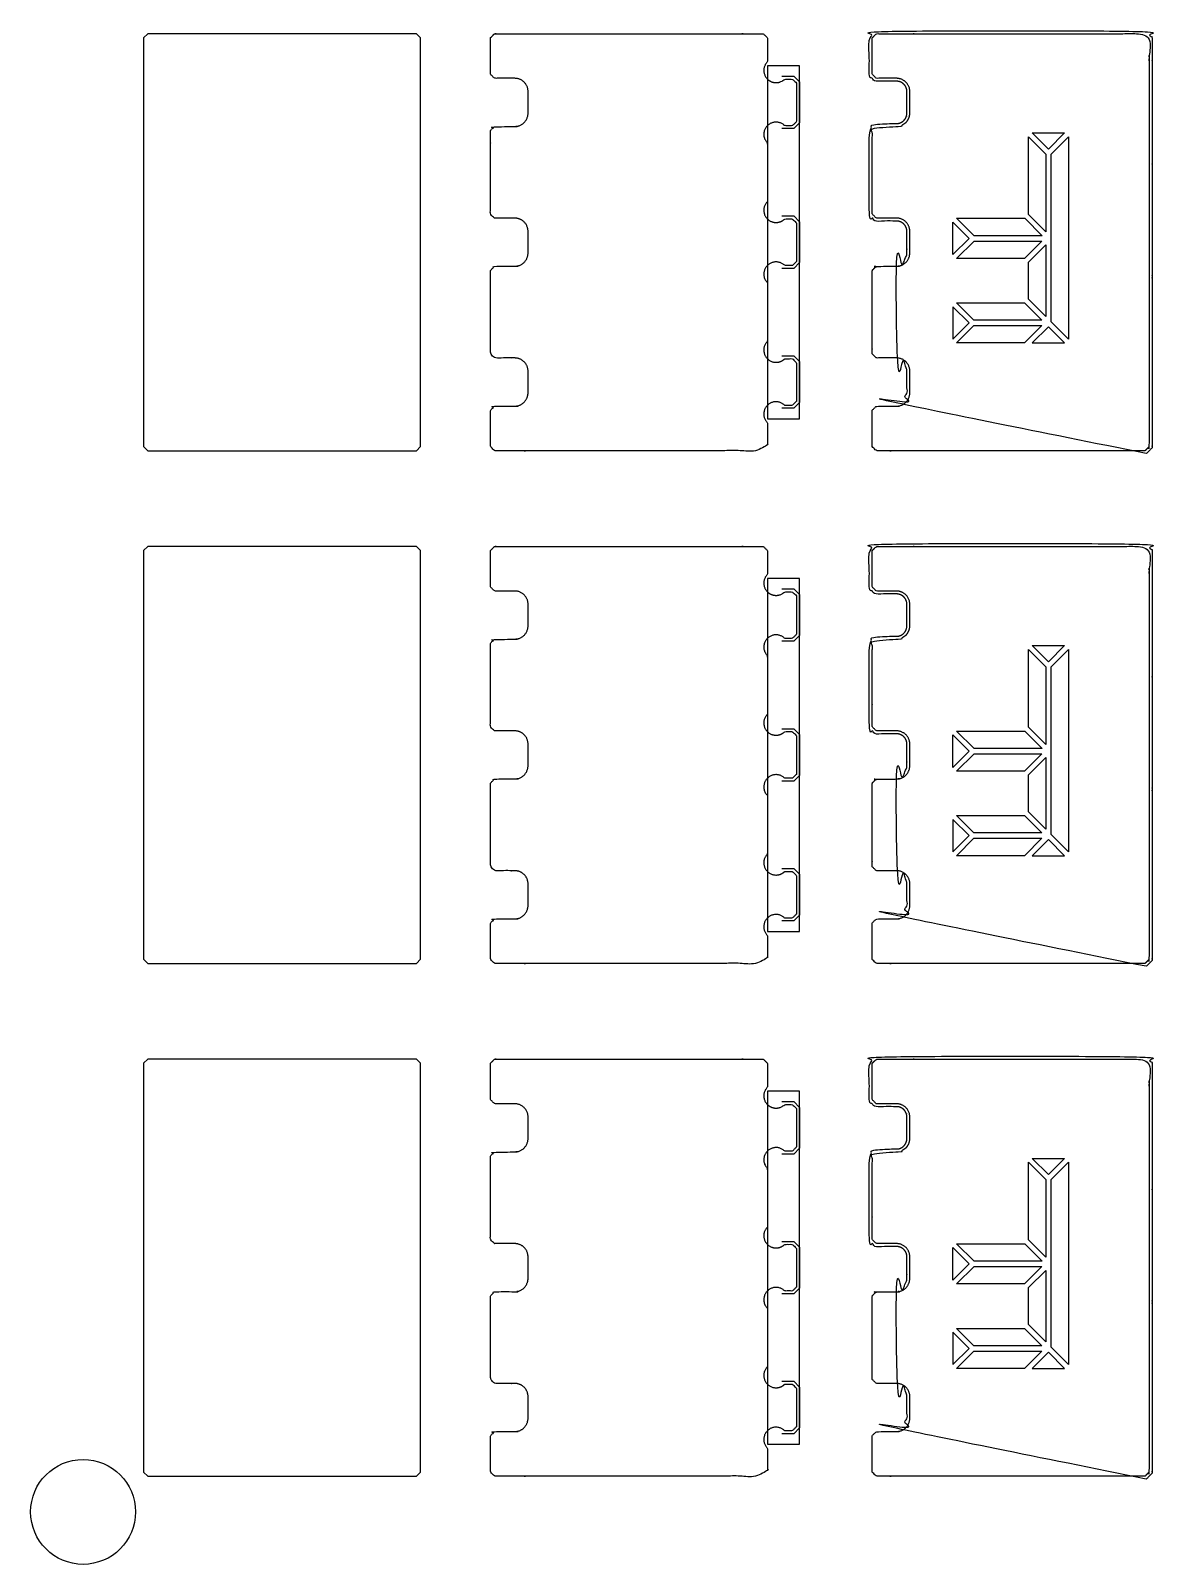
# Model space of a CAD drawing. Header units: millimetres. Extents: x 6 to 413, y 3 to 1248.
# Drawn here: x 6.4 to 200.1, y 2.7 to 265.9 of the extents above; entities that cross this region are included whole.
import ezdxf

# ---------------------------------------------------------------- set-up
doc = ezdxf.new("R2010")
doc.units = ezdxf.units.MM
doc.header["$MEASUREMENT"] = 0
for name, color, linetype, true_color in [('Cutout - outside - 4mm bit', 18, 'Continuous', 0x000000), ('HOLD DOWN', 40, 'Continuous', 0xffbf00), ('Pocket 0.5mm', 15, 'Continuous', 0xbf3f3f), ('V bit - on - 1.7mm depth', 254, 'Continuous', 0xbfbfff), ('V bit - on -1.2mm depth', 4, 'Continuous', 0x00ffff), ('V-Carve F', 3, 'Continuous', 0x00ff00)]:
    doc.layers.add(name, color=color, linetype=linetype, true_color=true_color)

msp = doc.modelspace()

# ---------------------------------------------------------------- linework, layer by layer
at = {"layer": 'Cutout - outside - 4mm bit'}
for p, q in [((26.54, 265.36), (25.84, 264.66)), ((25.84, 264.66), (25.84, 194.5)), ((72.7, 265.36), (26.54, 265.36)), ((73.4, 264.66), (72.7, 265.36)), ((73.4, 194.5), (73.4, 264.66)), ((25.84, 194.5), (26.54, 193.8)), ((26.54, 193.8), (72.7, 193.8)), ((72.7, 193.8), (73.4, 194.5)), ((26.54, 177.36), (25.84, 176.66)), ((25.84, 176.66), (25.84, 106.5)), ((72.7, 177.36), (26.54, 177.36)), ((73.4, 176.66), (72.7, 177.36)), ((73.4, 106.5), (73.4, 176.66)), ((25.84, 106.5), (26.54, 105.8)), ((26.54, 105.8), (72.7, 105.8)), ((72.7, 105.8), (73.4, 106.5)), ((26.54, 89.36), (25.84, 88.66)), ((25.84, 88.66), (25.84, 18.5)), ((72.7, 89.36), (26.54, 89.36)), ((73.4, 88.66), (72.7, 89.36)), ((73.4, 18.5), (73.4, 88.66)), ((25.84, 18.5), (26.54, 17.8)), ((72.7, 17.8), (73.4, 18.5)), ((26.54, 17.8), (72.7, 17.8))]:
    msp.add_line(p, q, dxfattribs=at)
for points, weights, knots in [([(91.86, 255.43), (91.86, 253.58), (91.86, 251.78), (91.86, 249.45), (89.58, 249.45), (87.88, 249.45), (86.1, 249.45), (85.75, 249.1), (85.4, 248.75), (85.4, 241.58), (85.4, 234.41), (85.75, 234.06), (86.1, 233.71), (87.84, 233.71), (89.58, 233.71), (91.86, 233.71), (91.86, 231.43), (91.86, 229.58), (91.86, 227.78), (91.86, 225.45), (89.58, 225.45), (87.88, 225.45), (86.1, 225.45), (85.75, 225.1), (85.4, 224.75), (85.4, 217.58), (85.4, 210.41), (85.75, 210.06), (86.1, 209.71), (87.84, 209.71), (89.58, 209.71), (91.86, 209.71), (91.86, 207.43), (91.86, 205.58), (91.86, 203.78), (91.86, 201.45), (89.58, 201.45), (87.88, 201.45), (86.1, 201.45), (85.75, 201.1), (85.4, 200.75), (85.4, 197.65), (85.4, 194.5), (85.75, 194.15), (86.1, 193.8), (109.18, 193.8), (132.26, 193.8), (132.61, 194.15), (132.96, 194.5), (132.96, 196.56), (132.96, 198.61), (131.47, 200.1), (132.96, 201.58), (134.44, 203.07), (135.93, 201.58), (136.59, 201.58), (137.26, 201.58), (137.61, 201.93), (137.96, 202.28), (137.96, 205.58), (137.96, 208.88), (137.61, 209.23), (137.26, 209.58), (136.59, 209.58), (135.93, 209.58), (134.44, 208.1), (132.96, 209.58), (131.47, 211.07), (132.96, 212.55), (132.96, 217.58), (132.96, 222.61), (131.47, 224.1), (132.96, 225.58), (134.44, 227.07), (135.93, 225.58), (136.59, 225.58), (137.26, 225.58), (137.61, 225.93), (137.96, 226.28), (137.96, 229.58), (137.96, 232.88), (137.61, 233.23), (137.26, 233.58), (136.59, 233.58), (135.93, 233.58), (134.44, 232.1), (132.96, 233.58), (131.47, 235.07), (132.96, 236.55), (132.96, 241.58), (132.96, 246.61), (131.47, 248.1), (132.96, 249.58), (134.44, 251.07), (135.93, 249.58), (136.59, 249.58), (137.26, 249.58), (137.61, 249.93), (137.96, 250.28), (137.96, 253.58), (137.96, 256.88), (137.61, 257.23), (137.26, 257.58), (136.59, 257.58), (135.93, 257.58), (134.44, 256.1), (132.96, 257.58), (131.47, 259.07), (132.96, 260.55), (132.96, 262.61), (132.96, 264.66), (132.61, 265.01), (132.26, 265.36), (109.18, 265.36), (86.1, 265.36), (85.75, 265.01), (85.4, 264.66), (85.4, 261.51), (85.4, 258.41), (85.75, 258.06), (86.1, 257.71), (87.84, 257.71), (89.58, 257.71), (91.86, 257.71), (91.86, 255.43)], [1, 1, 1, 0.707106781187, 1, 1, 1, 1, 1, 1, 1, 1, 1, 1, 1, 0.707106781187, 1, 1, 1, 0.707106781187, 1, 1, 1, 1, 1, 1, 1, 1, 1, 1, 1, 0.707106781187, 1, 1, 1, 0.707106781187, 1, 1, 1, 1, 1, 1, 1, 1, 1, 1, 1, 1, 1, 1, 1, 0.707106781187, 1, 0.707106781187, 1, 1, 1, 1, 1, 1, 1, 1, 1, 1, 1, 0.707106781187, 1, 0.707106781187, 1, 1, 1, 0.707106781187, 1, 0.707106781187, 1, 1, 1, 1, 1, 1, 1, 1, 1, 1, 1, 0.707106781187, 1, 0.707106781187, 1, 1, 1, 0.707106781187, 1, 0.707106781187, 1, 1, 1, 1, 1, 1, 1, 1, 1, 1, 1, 0.707106781187, 1, 0.707106781187, 1, 1, 1, 1, 1, 1, 1, 1, 1, 1, 1, 1, 1, 1, 1, 0.707106781187, 1], [268.206441, 268.206441, 268.206441, 272.453172, 272.453172, 276.529741, 276.529741, 276.595437, 276.595437, 277.585386, 277.585386, 292.025386, 292.025386, 293.015336, 293.015336, 295.18529, 295.18529, 299.261858, 299.261858, 303.508589, 303.508589, 307.585158, 307.585158, 307.650854, 307.650854, 308.640803, 308.640803, 323.080803, 323.080803, 324.070753, 324.070753, 326.240707, 326.240707, 330.317275, 330.317275, 334.564006, 334.564006, 338.640575, 338.640575, 338.706271, 338.706271, 339.69622, 339.69622, 345.99622, 345.99622, 346.98617, 346.98617, 393.14617, 393.14617, 394.136119, 394.136119, 398.246271, 398.246271, 401.544943, 401.544943, 404.843615, 404.843615, 405.907737, 405.907737, 406.897686, 406.897686, 413.497686, 413.497686, 414.487636, 414.487636, 415.551757, 415.551757, 418.850429, 418.850429, 422.149101, 422.149101, 432.209404, 432.209404, 435.508077, 435.508077, 438.806749, 438.806749, 439.87087, 439.87087, 440.86082, 440.86082, 447.46082, 447.46082, 448.450769, 448.450769, 449.51489, 449.51489, 452.813563, 452.813563, 456.112235, 456.112235, 466.172538, 466.172538, 469.47121, 469.47121, 472.769883, 472.769883, 473.834004, 473.834004, 474.823953, 474.823953, 481.423953, 481.423953, 482.413903, 482.413903, 483.478024, 483.478024, 486.776696, 486.776696, 490.075369, 490.075369, 494.18552, 494.18552, 495.17547, 495.17547, 541.33547, 541.33547, 542.325419, 542.325419, 548.625419, 548.625419, 549.615369, 549.615369, 551.785323, 551.785323, 555.861891, 555.861891, 555.861891]), ([(197.82, 193.8), (198.17, 194.15), (198.52, 194.5), (198.52, 229.58), (198.52, 264.66), (198.17, 265.01), (197.82, 265.36), (174.74, 265.36), (151.66, 265.36), (151.31, 265.01), (150.96, 264.66), (150.96, 261.51), (150.96, 258.41), (151.31, 258.06), (151.66, 257.71), (153.4, 257.71), (155.14, 257.71), (157.42, 257.71), (157.42, 255.43), (157.42, 253.58), (157.42, 251.78), (157.42, 249.45), (155.14, 249.45), (153.4, 249.45), (151.66, 249.45), (151.31, 249.1), (150.96, 248.75), (150.96, 241.58), (150.96, 234.41), (151.31, 234.06), (151.66, 233.71), (153.4, 233.71), (155.14, 233.71), (157.42, 233.71), (157.42, 231.43), (157.42, 229.58), (157.42, 227.78), (157.42, 225.45), (155.14, 225.45), (153.4, 225.45), (151.66, 225.45), (151.31, 225.1), (150.96, 224.75), (150.96, 217.58), (150.96, 210.41), (151.31, 210.06), (151.66, 209.71), (153.4, 209.71), (155.14, 209.71), (157.42, 209.71), (157.42, 207.43), (157.42, 205.58), (157.42, 203.78), (157.42, 201.45), (155.14, 201.45), (153.4, 201.45), (151.66, 201.45), (151.31, 201.1), (150.96, 200.75), (150.96, 197.65), (150.96, 194.5), (151.31, 194.15), (151.66, 193.8), (174.74, 193.8), (197.82, 193.8)], [1, 1, 1, 1, 1, 1, 1, 1, 1, 1, 1, 1, 1, 1, 1, 1, 1, 0.707106781187, 1, 1, 1, 0.707106781187, 1, 1, 1, 1, 1, 1, 1, 1, 1, 1, 1, 0.707106781187, 1, 1, 1, 0.707106781187, 1, 1, 1, 1, 1, 1, 1, 1, 1, 1, 1, 0.707106781187, 1, 1, 1, 0.707106781187, 1, 1, 1, 1, 1, 1, 1, 1, 1, 1, 1], [363.256769, 363.256769, 363.256769, 364.246718, 364.246718, 434.406718, 434.406718, 435.396668, 435.396668, 481.556668, 481.556668, 482.546617, 482.546617, 488.846617, 488.846617, 489.836567, 489.836567, 492.006521, 492.006521, 496.08309, 496.08309, 500.32982, 500.32982, 504.406389, 504.406389, 504.472085, 504.472085, 505.462034, 505.462034, 519.902034, 519.902034, 520.891984, 520.891984, 523.061938, 523.061938, 527.138507, 527.138507, 531.385237, 531.385237, 535.461806, 535.461806, 535.527502, 535.527502, 536.517452, 536.517452, 550.957452, 550.957452, 551.947401, 551.947401, 554.117355, 554.117355, 558.193924, 558.193924, 562.440654, 562.440654, 566.517223, 566.517223, 566.582919, 566.582919, 567.572869, 567.572869, 573.872869, 573.872869, 574.862818, 574.862818, 621.022818, 621.022818, 621.022818]), ([(91.86, 167.43), (91.86, 165.58), (91.86, 163.78), (91.86, 161.45), (89.58, 161.45), (87.88, 161.45), (86.1, 161.45), (85.75, 161.1), (85.4, 160.75), (85.4, 153.58), (85.4, 146.41), (85.75, 146.06), (86.1, 145.71), (87.84, 145.71), (89.58, 145.71), (91.86, 145.71), (91.86, 143.43), (91.86, 141.58), (91.86, 139.78), (91.86, 137.45), (89.58, 137.45), (87.88, 137.45), (86.1, 137.45), (85.75, 137.1), (85.4, 136.75), (85.4, 129.58), (85.4, 122.41), (85.75, 122.06), (86.1, 121.71), (87.84, 121.71), (89.58, 121.71), (91.86, 121.71), (91.86, 119.43), (91.86, 117.58), (91.86, 115.78), (91.86, 113.45), (89.58, 113.45), (87.88, 113.45), (86.1, 113.45), (85.75, 113.1), (85.4, 112.75), (85.4, 109.65), (85.4, 106.5), (85.75, 106.15), (86.1, 105.8), (109.18, 105.8), (132.26, 105.8), (132.61, 106.15), (132.96, 106.5), (132.96, 108.56), (132.96, 110.61), (131.47, 112.1), (132.96, 113.58), (134.44, 115.07), (135.93, 113.58), (136.59, 113.58), (137.26, 113.58), (137.61, 113.93), (137.96, 114.28), (137.96, 117.58), (137.96, 120.88), (137.61, 121.23), (137.26, 121.58), (136.59, 121.58), (135.93, 121.58), (134.44, 120.1), (132.96, 121.58), (131.47, 123.07), (132.96, 124.55), (132.96, 129.58), (132.96, 134.61), (131.47, 136.1), (132.96, 137.58), (134.44, 139.07), (135.93, 137.58), (136.59, 137.58), (137.26, 137.58), (137.61, 137.93), (137.96, 138.28), (137.96, 141.58), (137.96, 144.88), (137.61, 145.23), (137.26, 145.58), (136.59, 145.58), (135.93, 145.58), (134.44, 144.1), (132.96, 145.58), (131.47, 147.07), (132.96, 148.55), (132.96, 153.58), (132.96, 158.61), (131.47, 160.1), (132.96, 161.58), (134.44, 163.07), (135.93, 161.58), (136.59, 161.58), (137.26, 161.58), (137.61, 161.93), (137.96, 162.28), (137.96, 165.58), (137.96, 168.88), (137.61, 169.23), (137.26, 169.58), (136.59, 169.58), (135.93, 169.58), (134.44, 168.1), (132.96, 169.58), (131.47, 171.07), (132.96, 172.55), (132.96, 174.61), (132.96, 176.66), (132.61, 177.01), (132.26, 177.36), (109.18, 177.36), (86.1, 177.36), (85.75, 177.01), (85.4, 176.66), (85.4, 173.51), (85.4, 170.41), (85.75, 170.06), (86.1, 169.71), (87.84, 169.71), (89.58, 169.71), (91.86, 169.71), (91.86, 167.43)], [1, 1, 1, 0.707106781187, 1, 1, 1, 1, 1, 1, 1, 1, 1, 1, 1, 0.707106781187, 1, 1, 1, 0.707106781187, 1, 1, 1, 1, 1, 1, 1, 1, 1, 1, 1, 0.707106781187, 1, 1, 1, 0.707106781187, 1, 1, 1, 1, 1, 1, 1, 1, 1, 1, 1, 1, 1, 1, 1, 0.707106781187, 1, 0.707106781187, 1, 1, 1, 1, 1, 1, 1, 1, 1, 1, 1, 0.707106781187, 1, 0.707106781187, 1, 1, 1, 0.707106781187, 1, 0.707106781187, 1, 1, 1, 1, 1, 1, 1, 1, 1, 1, 1, 0.707106781187, 1, 0.707106781187, 1, 1, 1, 0.707106781187, 1, 0.707106781187, 1, 1, 1, 1, 1, 1, 1, 1, 1, 1, 1, 0.707106781187, 1, 0.707106781187, 1, 1, 1, 1, 1, 1, 1, 1, 1, 1, 1, 1, 1, 1, 1, 0.707106781187, 1], [268.206441, 268.206441, 268.206441, 272.453172, 272.453172, 276.529741, 276.529741, 276.595437, 276.595437, 277.585386, 277.585386, 292.025386, 292.025386, 293.015336, 293.015336, 295.18529, 295.18529, 299.261858, 299.261858, 303.508589, 303.508589, 307.585158, 307.585158, 307.650854, 307.650854, 308.640803, 308.640803, 323.080803, 323.080803, 324.070753, 324.070753, 326.240707, 326.240707, 330.317275, 330.317275, 334.564006, 334.564006, 338.640575, 338.640575, 338.706271, 338.706271, 339.69622, 339.69622, 345.99622, 345.99622, 346.98617, 346.98617, 393.14617, 393.14617, 394.136119, 394.136119, 398.246271, 398.246271, 401.544943, 401.544943, 404.843615, 404.843615, 405.907737, 405.907737, 406.897686, 406.897686, 413.497686, 413.497686, 414.487636, 414.487636, 415.551757, 415.551757, 418.850429, 418.850429, 422.149101, 422.149101, 432.209404, 432.209404, 435.508077, 435.508077, 438.806749, 438.806749, 439.87087, 439.87087, 440.86082, 440.86082, 447.46082, 447.46082, 448.450769, 448.450769, 449.51489, 449.51489, 452.813563, 452.813563, 456.112235, 456.112235, 466.172538, 466.172538, 469.47121, 469.47121, 472.769883, 472.769883, 473.834004, 473.834004, 474.823953, 474.823953, 481.423953, 481.423953, 482.413903, 482.413903, 483.478024, 483.478024, 486.776696, 486.776696, 490.075369, 490.075369, 494.18552, 494.18552, 495.17547, 495.17547, 541.33547, 541.33547, 542.325419, 542.325419, 548.625419, 548.625419, 549.615369, 549.615369, 551.785323, 551.785323, 555.861891, 555.861891, 555.861891]), ([(197.82, 105.8), (198.17, 106.15), (198.52, 106.5), (198.52, 141.58), (198.52, 176.66), (198.17, 177.01), (197.82, 177.36), (174.74, 177.36), (151.66, 177.36), (151.31, 177.01), (150.96, 176.66), (150.96, 173.51), (150.96, 170.41), (151.31, 170.06), (151.66, 169.71), (153.4, 169.71), (155.14, 169.71), (157.42, 169.71), (157.42, 167.43), (157.42, 165.58), (157.42, 163.78), (157.42, 161.45), (155.14, 161.45), (153.4, 161.45), (151.66, 161.45), (151.31, 161.1), (150.96, 160.75), (150.96, 153.58), (150.96, 146.41), (151.31, 146.06), (151.66, 145.71), (153.4, 145.71), (155.14, 145.71), (157.42, 145.71), (157.42, 143.43), (157.42, 141.58), (157.42, 139.78), (157.42, 137.45), (155.14, 137.45), (153.4, 137.45), (151.66, 137.45), (151.31, 137.1), (150.96, 136.75), (150.96, 129.58), (150.96, 122.41), (151.31, 122.06), (151.66, 121.71), (153.4, 121.71), (155.14, 121.71), (157.42, 121.71), (157.42, 119.43), (157.42, 117.58), (157.42, 115.78), (157.42, 113.45), (155.14, 113.45), (153.4, 113.45), (151.66, 113.45), (151.31, 113.1), (150.96, 112.75), (150.96, 109.65), (150.96, 106.5), (151.31, 106.15), (151.66, 105.8), (174.74, 105.8), (197.82, 105.8)], [1, 1, 1, 1, 1, 1, 1, 1, 1, 1, 1, 1, 1, 1, 1, 1, 1, 0.707106781187, 1, 1, 1, 0.707106781187, 1, 1, 1, 1, 1, 1, 1, 1, 1, 1, 1, 0.707106781187, 1, 1, 1, 0.707106781187, 1, 1, 1, 1, 1, 1, 1, 1, 1, 1, 1, 0.707106781187, 1, 1, 1, 0.707106781187, 1, 1, 1, 1, 1, 1, 1, 1, 1, 1, 1], [363.256769, 363.256769, 363.256769, 364.246718, 364.246718, 434.406718, 434.406718, 435.396668, 435.396668, 481.556668, 481.556668, 482.546617, 482.546617, 488.846617, 488.846617, 489.836567, 489.836567, 492.006521, 492.006521, 496.08309, 496.08309, 500.32982, 500.32982, 504.406389, 504.406389, 504.472085, 504.472085, 505.462034, 505.462034, 519.902034, 519.902034, 520.891984, 520.891984, 523.061938, 523.061938, 527.138507, 527.138507, 531.385237, 531.385237, 535.461806, 535.461806, 535.527502, 535.527502, 536.517452, 536.517452, 550.957452, 550.957452, 551.947401, 551.947401, 554.117355, 554.117355, 558.193924, 558.193924, 562.440654, 562.440654, 566.517223, 566.517223, 566.582919, 566.582919, 567.572869, 567.572869, 573.872869, 573.872869, 574.862818, 574.862818, 621.022818, 621.022818, 621.022818]), ([(91.86, 79.43), (91.86, 77.58), (91.86, 75.78), (91.86, 73.45), (89.58, 73.45), (87.88, 73.45), (86.1, 73.45), (85.75, 73.1), (85.4, 72.75), (85.4, 65.58), (85.4, 58.41), (85.75, 58.06), (86.1, 57.71), (87.84, 57.71), (89.58, 57.71), (91.86, 57.71), (91.86, 55.43), (91.86, 53.58), (91.86, 51.78), (91.86, 49.45), (89.58, 49.45), (87.88, 49.45), (86.1, 49.45), (85.75, 49.1), (85.4, 48.75), (85.4, 41.58), (85.4, 34.41), (85.75, 34.06), (86.1, 33.71), (87.84, 33.71), (89.58, 33.71), (91.86, 33.71), (91.86, 31.43), (91.86, 29.58), (91.86, 27.78), (91.86, 25.45), (89.58, 25.45), (87.88, 25.45), (86.1, 25.45), (85.75, 25.1), (85.4, 24.75), (85.4, 21.65), (85.4, 18.5), (85.75, 18.15), (86.1, 17.8), (109.18, 17.8), (132.26, 17.8), (132.61, 18.15), (132.96, 18.5), (132.96, 20.56), (132.96, 22.61), (131.47, 24.1), (132.96, 25.58), (134.44, 27.07), (135.93, 25.58), (136.59, 25.58), (137.26, 25.58), (137.61, 25.93), (137.96, 26.28), (137.96, 29.58), (137.96, 32.88), (137.61, 33.23), (137.26, 33.58), (136.59, 33.58), (135.93, 33.58), (134.44, 32.1), (132.96, 33.58), (131.47, 35.07), (132.96, 36.55), (132.96, 41.58), (132.96, 46.61), (131.47, 48.1), (132.96, 49.58), (134.44, 51.07), (135.93, 49.58), (136.59, 49.58), (137.26, 49.58), (137.61, 49.93), (137.96, 50.28), (137.96, 53.58), (137.96, 56.88), (137.61, 57.23), (137.26, 57.58), (136.59, 57.58), (135.93, 57.58), (134.44, 56.1), (132.96, 57.58), (131.47, 59.07), (132.96, 60.55), (132.96, 65.58), (132.96, 70.61), (131.47, 72.1), (132.96, 73.58), (134.44, 75.07), (135.93, 73.58), (136.59, 73.58), (137.26, 73.58), (137.61, 73.93), (137.96, 74.28), (137.96, 77.58), (137.96, 80.88), (137.61, 81.23), (137.26, 81.58), (136.59, 81.58), (135.93, 81.58), (134.44, 80.1), (132.96, 81.58), (131.47, 83.07), (132.96, 84.55), (132.96, 86.61), (132.96, 88.66), (132.61, 89.01), (132.26, 89.36), (109.18, 89.36), (86.1, 89.36), (85.75, 89.01), (85.4, 88.66), (85.4, 85.51), (85.4, 82.41), (85.75, 82.06), (86.1, 81.71), (87.84, 81.71), (89.58, 81.71), (91.86, 81.71), (91.86, 79.43)], [1, 1, 1, 0.707106781187, 1, 1, 1, 1, 1, 1, 1, 1, 1, 1, 1, 0.707106781187, 1, 1, 1, 0.707106781187, 1, 1, 1, 1, 1, 1, 1, 1, 1, 1, 1, 0.707106781187, 1, 1, 1, 0.707106781187, 1, 1, 1, 1, 1, 1, 1, 1, 1, 1, 1, 1, 1, 1, 1, 0.707106781187, 1, 0.707106781187, 1, 1, 1, 1, 1, 1, 1, 1, 1, 1, 1, 0.707106781187, 1, 0.707106781187, 1, 1, 1, 0.707106781187, 1, 0.707106781187, 1, 1, 1, 1, 1, 1, 1, 1, 1, 1, 1, 0.707106781187, 1, 0.707106781187, 1, 1, 1, 0.707106781187, 1, 0.707106781187, 1, 1, 1, 1, 1, 1, 1, 1, 1, 1, 1, 0.707106781187, 1, 0.707106781187, 1, 1, 1, 1, 1, 1, 1, 1, 1, 1, 1, 1, 1, 1, 1, 0.707106781187, 1], [268.206441, 268.206441, 268.206441, 272.453172, 272.453172, 276.529741, 276.529741, 276.595437, 276.595437, 277.585386, 277.585386, 292.025386, 292.025386, 293.015336, 293.015336, 295.18529, 295.18529, 299.261858, 299.261858, 303.508589, 303.508589, 307.585158, 307.585158, 307.650854, 307.650854, 308.640803, 308.640803, 323.080803, 323.080803, 324.070753, 324.070753, 326.240707, 326.240707, 330.317275, 330.317275, 334.564006, 334.564006, 338.640575, 338.640575, 338.706271, 338.706271, 339.69622, 339.69622, 345.99622, 345.99622, 346.98617, 346.98617, 393.14617, 393.14617, 394.136119, 394.136119, 398.246271, 398.246271, 401.544943, 401.544943, 404.843615, 404.843615, 405.907737, 405.907737, 406.897686, 406.897686, 413.497686, 413.497686, 414.487636, 414.487636, 415.551757, 415.551757, 418.850429, 418.850429, 422.149101, 422.149101, 432.209404, 432.209404, 435.508077, 435.508077, 438.806749, 438.806749, 439.87087, 439.87087, 440.86082, 440.86082, 447.46082, 447.46082, 448.450769, 448.450769, 449.51489, 449.51489, 452.813563, 452.813563, 456.112235, 456.112235, 466.172538, 466.172538, 469.47121, 469.47121, 472.769883, 472.769883, 473.834004, 473.834004, 474.823953, 474.823953, 481.423953, 481.423953, 482.413903, 482.413903, 483.478024, 483.478024, 486.776696, 486.776696, 490.075369, 490.075369, 494.18552, 494.18552, 495.17547, 495.17547, 541.33547, 541.33547, 542.325419, 542.325419, 548.625419, 548.625419, 549.615369, 549.615369, 551.785323, 551.785323, 555.861891, 555.861891, 555.861891]), ([(197.82, 17.8), (198.17, 18.15), (198.52, 18.5), (198.52, 53.58), (198.52, 88.66), (198.17, 89.01), (197.82, 89.36), (174.74, 89.36), (151.66, 89.36), (151.31, 89.01), (150.96, 88.66), (150.96, 85.51), (150.96, 82.41), (151.31, 82.06), (151.66, 81.71), (153.4, 81.71), (155.14, 81.71), (157.42, 81.71), (157.42, 79.43), (157.42, 77.58), (157.42, 75.78), (157.42, 73.45), (155.14, 73.45), (153.4, 73.45), (151.66, 73.45), (151.31, 73.1), (150.96, 72.75), (150.96, 65.58), (150.96, 58.41), (151.31, 58.06), (151.66, 57.71), (153.4, 57.71), (155.14, 57.71), (157.42, 57.71), (157.42, 55.43), (157.42, 53.58), (157.42, 51.78), (157.42, 49.45), (155.14, 49.45), (153.4, 49.45), (151.66, 49.45), (151.31, 49.1), (150.96, 48.75), (150.96, 41.58), (150.96, 34.41), (151.31, 34.06), (151.66, 33.71), (153.4, 33.71), (155.14, 33.71), (157.42, 33.71), (157.42, 31.43), (157.42, 29.58), (157.42, 27.78), (157.42, 25.45), (155.14, 25.45), (153.4, 25.45), (151.66, 25.45), (151.31, 25.1), (150.96, 24.75), (150.96, 21.65), (150.96, 18.5), (151.31, 18.15), (151.66, 17.8), (174.74, 17.8), (197.82, 17.8)], [1, 1, 1, 1, 1, 1, 1, 1, 1, 1, 1, 1, 1, 1, 1, 1, 1, 0.707106781187, 1, 1, 1, 0.707106781187, 1, 1, 1, 1, 1, 1, 1, 1, 1, 1, 1, 0.707106781187, 1, 1, 1, 0.707106781187, 1, 1, 1, 1, 1, 1, 1, 1, 1, 1, 1, 0.707106781187, 1, 1, 1, 0.707106781187, 1, 1, 1, 1, 1, 1, 1, 1, 1, 1, 1], [363.256769, 363.256769, 363.256769, 364.246718, 364.246718, 434.406718, 434.406718, 435.396668, 435.396668, 481.556668, 481.556668, 482.546617, 482.546617, 488.846617, 488.846617, 489.836567, 489.836567, 492.006521, 492.006521, 496.08309, 496.08309, 500.32982, 500.32982, 504.406389, 504.406389, 504.472085, 504.472085, 505.462034, 505.462034, 519.902034, 519.902034, 520.891984, 520.891984, 523.061938, 523.061938, 527.138507, 527.138507, 531.385237, 531.385237, 535.461806, 535.461806, 535.527502, 535.527502, 536.517452, 536.517452, 550.957452, 550.957452, 551.947401, 551.947401, 554.117355, 554.117355, 558.193924, 558.193924, 562.440654, 562.440654, 566.517223, 566.517223, 566.582919, 566.582919, 567.572869, 567.572869, 573.872869, 573.872869, 574.862818, 574.862818, 621.022818, 621.022818, 621.022818])]:
    msp.add_rational_spline(points, weights, degree=2, knots=knots, dxfattribs=at)
at = {"layer": 'HOLD DOWN'}
msp.add_circle((15.44, 11.66), 9, dxfattribs=at)
at = {"layer": 'Pocket 0.5mm'}
for points in [[(132.96, 259.88), (132.96, 199.28), (138.46, 199.28), (138.46, 259.88)], [(132.96, 171.88), (132.96, 111.28), (138.46, 111.28), (138.46, 171.88)], [(132.96, 83.88), (132.96, 23.28), (138.46, 23.28), (138.46, 83.88)]]:
    msp.add_lwpolyline(points, close=True, dxfattribs=at)
at = {"layer": 'V bit - on - 1.7mm depth'}
for p, q in [((135.43, 258.08), (137.47, 258.08)), ((137.47, 258.08), (138.46, 257.09)), ((138.46, 257.09), (138.46, 250.07)), ((138.46, 250.07), (137.47, 249.08)), ((137.47, 249.08), (135.43, 249.08)), ((135.43, 234.08), (137.47, 234.08)), ((137.47, 234.08), (138.46, 233.09)), ((138.46, 233.09), (138.46, 226.07)), ((137.47, 225.08), (135.43, 225.08)), ((138.46, 226.07), (137.47, 225.08)), ((135.43, 210.08), (137.47, 210.08)), ((137.47, 210.08), (138.46, 209.09)), ((138.46, 209.09), (138.46, 202.07)), ((137.47, 201.08), (135.43, 201.08)), ((138.46, 202.07), (137.47, 201.08)), ((135.43, 170.08), (137.47, 170.08)), ((137.47, 170.08), (138.46, 169.09)), ((138.46, 169.09), (138.46, 162.07)), ((137.47, 161.08), (135.43, 161.08)), ((138.46, 162.07), (137.47, 161.08)), ((135.43, 146.08), (137.47, 146.08)), ((137.47, 146.08), (138.46, 145.09)), ((138.46, 145.09), (138.46, 138.07)), ((137.47, 137.08), (135.43, 137.08)), ((138.46, 138.07), (137.47, 137.08)), ((135.43, 122.08), (137.47, 122.08)), ((137.47, 122.08), (138.46, 121.09)), ((138.46, 121.09), (138.46, 114.07)), ((138.46, 114.07), (137.47, 113.08)), ((137.47, 113.08), (135.43, 113.08)), ((135.43, 82.08), (137.47, 82.08)), ((137.47, 82.08), (138.46, 81.09)), ((138.46, 81.09), (138.46, 74.07)), ((138.46, 74.07), (137.47, 73.08)), ((137.47, 73.08), (135.43, 73.08)), ((135.43, 58.08), (137.47, 58.08)), ((137.47, 58.08), (138.46, 57.09)), ((138.46, 57.09), (138.46, 50.07)), ((138.46, 50.07), (137.47, 49.08)), ((137.47, 49.08), (135.43, 49.08)), ((135.43, 34.08), (137.47, 34.08)), ((137.47, 34.08), (138.46, 33.09)), ((138.46, 33.09), (138.46, 26.07)), ((137.47, 25.08), (135.43, 25.08)), ((138.46, 26.07), (137.47, 25.08))]:
    msp.add_line(p, q, dxfattribs=at)
at = {"layer": 'V bit - on -1.2mm depth'}
for points in [[(198.03, 193.3), (198.52, 193.8), (199.02, 194.29), (199.02, 229.58), (199.02, 264.87), (198.52, 265.36), (198.03, 265.86), (174.74, 265.86), (151.45, 265.86), (150.96, 265.36), (150.46, 264.87), (150.46, 261.51), (150.46, 258.2), (150.96, 257.71), (151.45, 257.21), (153.29, 257.21), (155.14, 257.21), (156.92, 257.21), (156.92, 255.43), (156.92, 253.58), (156.92, 251.78), (156.92, 249.95), (155.14, 249.95), (153.29, 249.95), (151.45, 249.95), (150.96, 249.45), (150.46, 248.96), (150.46, 241.58), (150.46, 234.2), (150.96, 233.71), (151.45, 233.21), (153.29, 233.21), (155.14, 233.21), (156.92, 233.21), (156.92, 231.43), (156.92, 229.58), (156.92, 227.78), (156.92, 225.95), (155.14, 225.95), (153.29, 225.95), (151.45, 225.95), (150.96, 225.45), (150.46, 224.96), (150.46, 217.58), (150.46, 210.2), (150.96, 209.71), (151.45, 209.21), (153.29, 209.21), (155.14, 209.21), (156.92, 209.21), (156.92, 207.43), (156.92, 205.58), (156.92, 203.78), (156.92, 201.95), (155.14, 201.95), (153.29, 201.95), (151.45, 201.95), (150.96, 201.45), (150.46, 200.96), (150.46, 197.65), (150.46, 194.29), (150.96, 193.8), (151.45, 193.3), (174.74, 193.3), (198.03, 193.3)], [(198.03, 105.3), (198.52, 105.8), (199.02, 106.29), (199.02, 141.58), (199.02, 176.87), (198.52, 177.36), (198.03, 177.86), (174.74, 177.86), (151.45, 177.86), (150.96, 177.36), (150.46, 176.87), (150.46, 173.51), (150.46, 170.2), (150.96, 169.71), (151.45, 169.21), (153.29, 169.21), (155.14, 169.21), (156.92, 169.21), (156.92, 167.43), (156.92, 165.58), (156.92, 163.78), (156.92, 161.95), (155.14, 161.95), (153.29, 161.95), (151.45, 161.95), (150.96, 161.45), (150.46, 160.96), (150.46, 153.58), (150.46, 146.2), (150.96, 145.71), (151.45, 145.21), (153.29, 145.21), (155.14, 145.21), (156.92, 145.21), (156.92, 143.43), (156.92, 141.58), (156.92, 139.78), (156.92, 137.95), (155.14, 137.95), (153.29, 137.95), (151.45, 137.95), (150.96, 137.45), (150.46, 136.96), (150.46, 129.58), (150.46, 122.2), (150.96, 121.71), (151.45, 121.21), (153.29, 121.21), (155.14, 121.21), (156.92, 121.21), (156.92, 119.43), (156.92, 117.58), (156.92, 115.78), (156.92, 113.95), (155.14, 113.95), (153.29, 113.95), (151.45, 113.95), (150.96, 113.45), (150.46, 112.96), (150.46, 109.65), (150.46, 106.29), (150.96, 105.8), (151.45, 105.3), (174.74, 105.3), (198.03, 105.3)], [(198.03, 17.3), (198.52, 17.8), (199.02, 18.29), (199.02, 53.58), (199.02, 88.87), (198.52, 89.36), (198.03, 89.86), (174.74, 89.86), (151.45, 89.86), (150.96, 89.36), (150.46, 88.87), (150.46, 85.51), (150.46, 82.2), (150.96, 81.71), (151.45, 81.21), (153.29, 81.21), (155.14, 81.21), (156.92, 81.21), (156.92, 79.43), (156.92, 77.58), (156.92, 75.78), (156.92, 73.95), (155.14, 73.95), (153.29, 73.95), (151.45, 73.95), (150.96, 73.45), (150.46, 72.96), (150.46, 65.58), (150.46, 58.2), (150.96, 57.71), (151.45, 57.21), (153.29, 57.21), (155.14, 57.21), (156.92, 57.21), (156.92, 55.43), (156.92, 53.58), (156.92, 51.78), (156.92, 49.95), (155.14, 49.95), (153.29, 49.95), (151.45, 49.95), (150.96, 49.45), (150.46, 48.96), (150.46, 41.58), (150.46, 34.2), (150.96, 33.71), (151.45, 33.21), (153.29, 33.21), (155.14, 33.21), (156.92, 33.21), (156.92, 31.43), (156.92, 29.58), (156.92, 27.78), (156.92, 25.95), (155.14, 25.95), (153.29, 25.95), (151.45, 25.95), (150.96, 25.45), (150.46, 24.96), (150.46, 21.65), (150.46, 18.29), (150.96, 17.8), (151.45, 17.3), (174.74, 17.3), (198.03, 17.3)]]:
    msp.add_rational_spline(points, [1, 1, 1, 1, 1, 1, 1, 1, 1, 1, 1, 1, 1, 1, 1, 1, 1, 0.707106781187, 1, 1, 1, 0.707106781187, 1, 1, 1, 1, 1, 1, 1, 1, 1, 1, 1, 0.707106781187, 1, 1, 1, 0.707106781187, 1, 1, 1, 1, 1, 1, 1, 1, 1, 1, 1, 0.707106781187, 1, 1, 1, 0.707106781187, 1, 1, 1, 1, 1, 1, 1, 1, 1, 1, 1], degree=2, knots=[115.144816, 115.144816, 115.144816, 115.351923, 115.351923, 188.02996, 188.02996, 188.237067, 188.237067, 188.444174, 188.444174, 188.65128, 188.65128, 188.858387, 188.858387, 189.065494, 189.065494, 189.272601, 189.272601, 193.495477, 193.495477, 197.894622, 197.894622, 202.117499, 202.117499, 202.185553, 202.185553, 202.39266, 202.39266, 202.599766, 202.599766, 202.806873, 202.806873, 203.01398, 203.01398, 207.236856, 207.236856, 211.636002, 211.636002, 215.858878, 215.858878, 215.926932, 215.926932, 216.134039, 216.134039, 216.341146, 216.341146, 216.548253, 216.548253, 216.755359, 216.755359, 220.978236, 220.978236, 225.377381, 225.377381, 229.600257, 229.600257, 229.668312, 229.668312, 229.875418, 229.875418, 230.082525, 230.082525, 230.289632, 230.289632, 230.496739, 230.496739, 230.496739], dxfattribs=at)
at = {"layer": 'V-Carve F'}
for p, q in [((177.78, 234.35), (177.78, 247.69)), ((177.78, 247.69), (180.75, 244.71)), ((181.22, 245.56), (178.43, 248.34)), ((178.43, 248.34), (184, 248.34)), ((184, 248.34), (181.22, 245.56)), ((181.68, 244.71), (184.65, 247.69)), ((184.65, 247.69), (184.65, 212.94)), ((180.75, 244.71), (180.75, 231.38)), ((181.68, 215.91), (181.68, 244.71)), ((180.75, 231.38), (177.78, 234.35)), ((164.8, 233.03), (167.59, 230.24)), ((164.8, 227.45), (164.8, 233.03)), ((168.44, 230.7), (165.46, 233.68)), ((165.46, 233.68), (177.15, 233.68)), ((177.15, 233.68), (180.12, 230.7)), ((167.59, 230.24), (164.8, 227.45)), ((165.46, 226.81), (168.44, 229.78)), ((180.12, 230.7), (168.44, 230.7)), ((168.44, 229.78), (180.1, 229.78)), ((180.1, 229.78), (177.13, 226.81)), ((177.78, 226.15), (180.75, 229.12)), ((180.75, 229.12), (180.75, 216.83)), ((177.13, 226.81), (165.46, 226.81)), ((177.78, 219.81), (177.78, 226.15)), ((167.58, 215.73), (164.8, 218.51)), ((164.8, 218.51), (164.8, 212.95)), ((168.43, 216.19), (165.46, 219.16)), ((165.46, 219.16), (177.12, 219.16)), ((177.12, 219.16), (180.09, 216.19)), ((180.75, 216.83), (177.78, 219.81)), ((180.09, 216.19), (168.43, 216.19)), ((184.65, 212.94), (181.68, 215.91)), ((164.8, 212.95), (167.58, 215.73)), ((165.44, 212.29), (168.42, 215.27)), ((168.42, 215.27), (180.1, 215.27)), ((180.1, 215.27), (177.12, 212.29)), ((181.21, 215.07), (178.42, 212.29)), ((184, 212.29), (181.21, 215.07)), ((177.12, 212.29), (165.44, 212.29)), ((178.42, 212.29), (184, 212.29)), ((177.78, 146.35), (177.78, 159.69)), ((177.78, 159.69), (180.75, 156.71)), ((181.22, 157.56), (178.43, 160.34)), ((178.43, 160.34), (184, 160.34)), ((184, 160.34), (181.22, 157.56)), ((181.68, 156.71), (184.65, 159.69)), ((184.65, 159.69), (184.65, 124.94)), ((180.75, 156.71), (180.75, 143.38)), ((181.68, 127.91), (181.68, 156.71)), ((164.8, 145.03), (167.59, 142.24)), ((164.8, 139.45), (164.8, 145.03)), ((168.44, 142.7), (165.46, 145.68)), ((165.46, 145.68), (177.15, 145.68)), ((177.15, 145.68), (180.12, 142.7)), ((180.75, 143.38), (177.78, 146.35)), ((167.59, 142.24), (164.8, 139.45)), ((180.12, 142.7), (168.44, 142.7)), ((165.46, 138.81), (168.44, 141.78)), ((168.44, 141.78), (180.1, 141.78)), ((180.1, 141.78), (177.13, 138.81)), ((177.78, 138.15), (180.75, 141.12)), ((180.75, 141.12), (180.75, 128.83)), ((177.13, 138.81), (165.46, 138.81)), ((177.78, 131.81), (177.78, 138.15)), ((180.75, 128.83), (177.78, 131.81)), ((167.58, 127.73), (164.8, 130.51)), ((164.8, 130.51), (164.8, 124.95)), ((168.43, 128.19), (165.46, 131.16)), ((165.46, 131.16), (177.12, 131.16)), ((177.12, 131.16), (180.09, 128.19)), ((164.8, 124.95), (167.58, 127.73)), ((165.44, 124.29), (168.42, 127.27)), ((168.42, 127.27), (180.1, 127.27)), ((180.09, 128.19), (168.43, 128.19)), ((180.1, 127.27), (177.12, 124.29)), ((181.21, 127.07), (178.42, 124.29)), ((184, 124.29), (181.21, 127.07)), ((184.65, 124.94), (181.68, 127.91)), ((177.12, 124.29), (165.44, 124.29)), ((178.42, 124.29), (184, 124.29)), ((177.78, 58.35), (177.78, 71.69)), ((177.78, 71.69), (180.75, 68.71)), ((181.22, 69.56), (178.43, 72.34)), ((178.43, 72.34), (184, 72.34)), ((184, 72.34), (181.22, 69.56)), ((181.68, 68.71), (184.65, 71.69)), ((184.65, 71.69), (184.65, 36.94)), ((180.75, 68.71), (180.75, 55.38)), ((181.68, 39.91), (181.68, 68.71)), ((180.75, 55.38), (177.78, 58.35)), ((164.8, 57.03), (167.59, 54.24)), ((164.8, 51.45), (164.8, 57.03)), ((168.44, 54.7), (165.46, 57.68)), ((165.46, 57.68), (177.15, 57.68)), ((177.15, 57.68), (180.12, 54.7)), ((167.59, 54.24), (164.8, 51.45)), ((165.46, 50.81), (168.44, 53.78)), ((180.12, 54.7), (168.44, 54.7)), ((168.44, 53.78), (180.1, 53.78)), ((180.1, 53.78), (177.13, 50.81)), ((177.78, 50.15), (180.75, 53.12)), ((180.75, 53.12), (180.75, 40.83)), ((177.13, 50.81), (165.46, 50.81)), ((177.78, 43.81), (177.78, 50.15)), ((167.58, 39.73), (164.8, 42.51)), ((164.8, 42.51), (164.8, 36.95)), ((168.43, 40.19), (165.46, 43.16)), ((165.46, 43.16), (177.12, 43.16)), ((177.12, 43.16), (180.09, 40.19)), ((180.75, 40.83), (177.78, 43.81)), ((164.8, 36.95), (167.58, 39.73)), ((180.09, 40.19), (168.43, 40.19)), ((184.65, 36.94), (181.68, 39.91)), ((165.44, 36.29), (168.42, 39.27)), ((168.42, 39.27), (180.1, 39.27)), ((180.1, 39.27), (177.12, 36.29)), ((181.21, 39.07), (178.42, 36.29)), ((184, 36.29), (181.21, 39.07)), ((177.12, 36.29), (165.44, 36.29)), ((178.42, 36.29), (184, 36.29))]:
    msp.add_line(p, q, dxfattribs=at)

doc.saveas('drawing.dxf')
